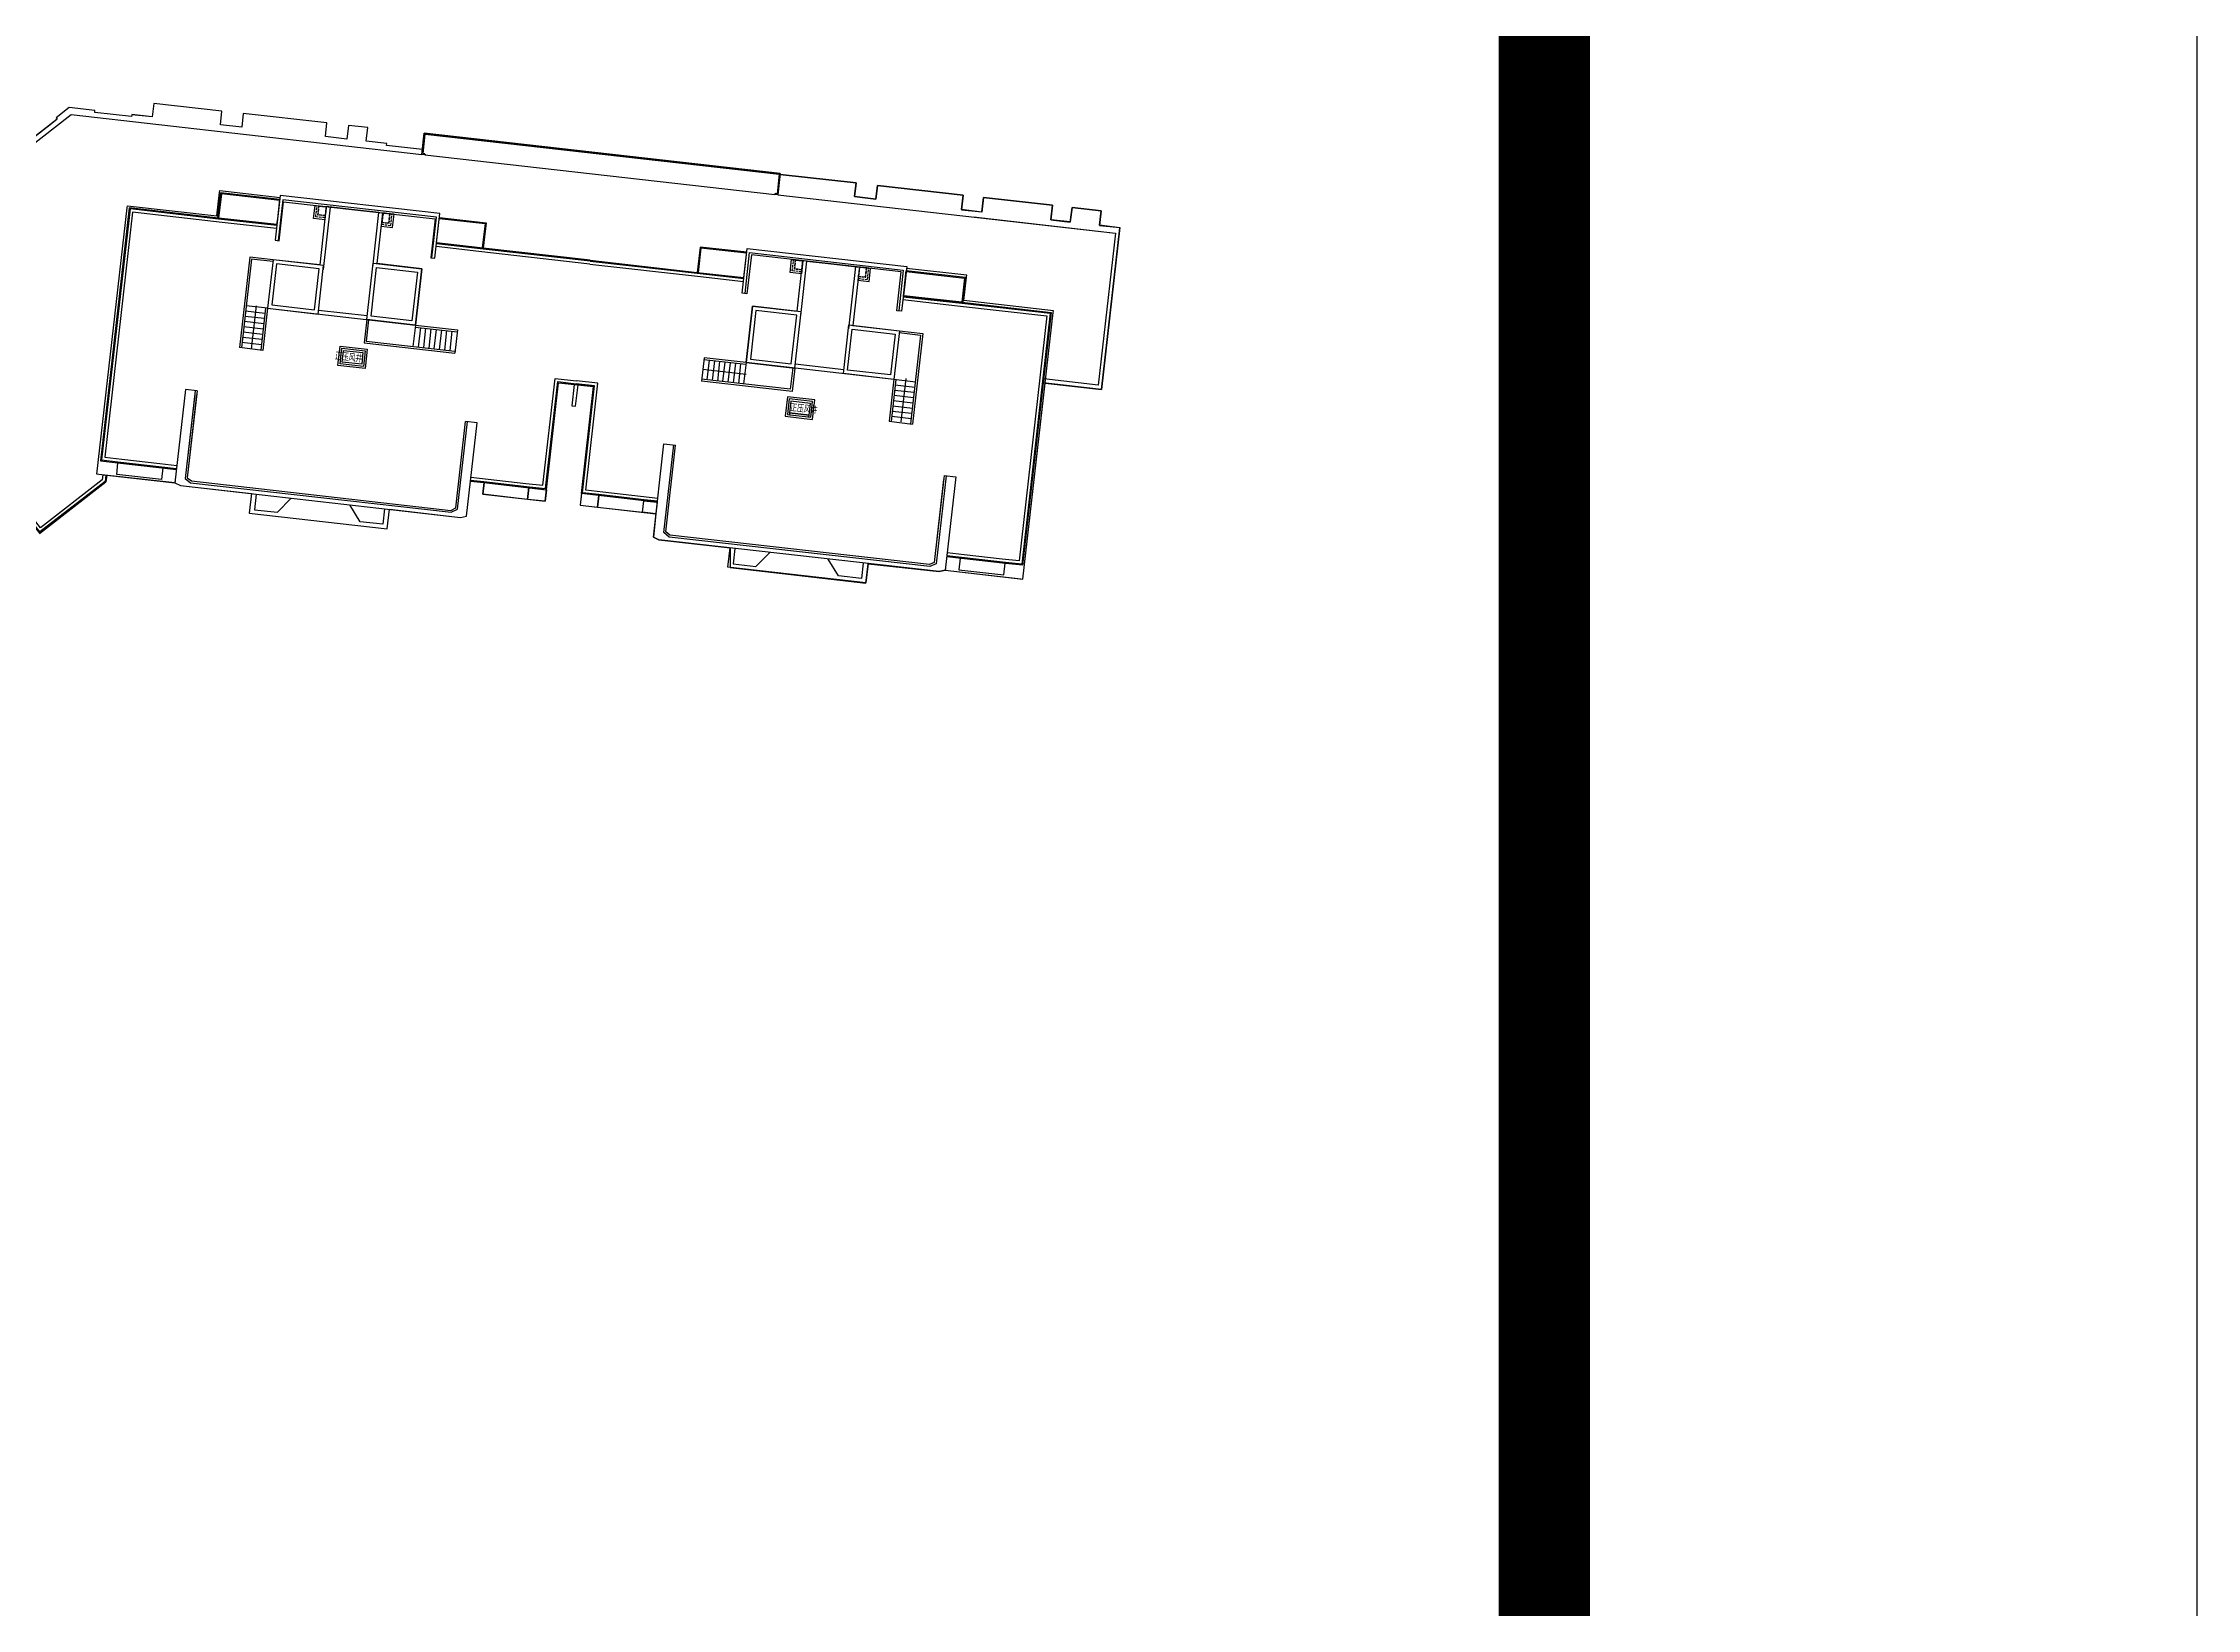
# Model space of a CAD drawing. Extents: x -59851 to 653804, y -249523 to 437614.
# Drawn here: x 27143 to 30444, y 215119 to 217519 of the extents above; entities that cross this region are included whole.
import ezdxf
from ezdxf.enums import TextEntityAlignment as Align

# ---------------------------------------------------------------- set-up
doc = ezdxf.new("R2010")
doc.units = 0
doc.header["$LTSCALE"] = 1000
doc.header["$MEASUREMENT"] = 0
doc.linetypes.add('2015G34小桃园地块总图20160503$0$DASH', pattern=[0.35, 0.25, -0.1])
for name, color, linetype in [('2015G34小桃园地块总图20160503$0$A-烟气道', 105, 'Continuous'), ('LABEL_FIXBOX_PM', 7, 'Continuous'), ('LABEL_TXT_PM', 1, 'Continuous')]:
    doc.layers.add(name, color=color, linetype=linetype)
doc.styles.add('2015G34小桃园地块总图20160503$0$Standard', font='gbenor.shx', dxfattribs={"bigfont": 'gbcbig.shx'})
doc.styles.add('LABEL_TXT_PM', font='pm_njadri_romans1.shx', dxfattribs={"width": 0.7, "bigfont": 'pm_njadri_hztxt.shx'})

# ---------------------------------------------------------------- blocks, each defined once
blk = doc.blocks.new('PMSheet_A1_20150113_5-3892016032414355901')
at = {"layer": 'LABEL_FIXBOX_PM'}
blk.add_lwpolyline([(0, 594), (841, 594), (841, 0), (0, 0)], close=True, dxfattribs=at)
at = {"layer": 'LABEL_FIXBOX_PM', "const_width": 1.4}
blk.add_lwpolyline([(831, 584), (25, 584), (25, 10), (831, 10)], close=True, dxfattribs=at)
at = {"layer": 'LABEL_TXT_PM', "style": 'LABEL_TXT_PM'}
for tag, height, width, p in [('修改图应说明理由', 4.5, 0.7, (788.353, 468.8)), ('出图章签名', 4.5, 0.7, (759.458, 338.088)), ('建设单位_U01', 4.5, 0.7, (800.9, 212.141)), ('建设单位', 4.5, 0.7, (800.9, 210.197)), ('建设单位_D01', 4.5, 0.7, (800.9, 207.403)), ('项目名称_U01', 4.5, 0.7, (800.9, 200.423)), ('项目名称', 4.5, 0.7, (800.9, 198.194)), ('项目名称_D01', 4.5, 0.7, (800.9, 195.297)), ('设计编号', 4.5, 0.6, (780.758, 187.897)), ('分项号', 4.5, 0.6, (820.258, 187.997)), ('项目经理签名', 4.5, 0.7, (810.177, 172.265)), ('项目经理', 4.5, 0.7, (780.258, 171.997)), ('审定签名', 4.5, 0.7, (810.177, 164.165)), ('审定', 4.5, 0.7, (780.258, 163.897)), ('审核签名', 4.5, 0.7, (810.177, 156.265)), ('审核', 4.5, 0.7, (780.258, 155.997)), ('项目负责签名', 4.5, 0.7, (810.177, 148.265)), ('项目负责', 4.5, 0.7, (780.258, 147.997)), ('专业负责签名', 4.5, 0.7, (810.177, 140.265)), ('专业负责', 4.5, 0.7, (780.258, 139.997)), ('校对签名', 4.5, 0.7, (810.177, 132.165)), ('校对', 4.5, 0.7, (780.258, 131.897)), ('设计签名', 4.5, 0.7, (810.177, 124.265)), ('设计', 4.5, 0.7, (780.258, 123.997)), ('绘制签名', 4.5, 0.7, (810.177, 116.165)), ('绘制', 4.5, 0.7, (780.258, 115.897)), ('方案_01签名', 4.5, 0.7, (810.177, 96.165)), ('方案_01', 4.5, 0.7, (780.258, 95.897)), ('方案_02签名', 4.5, 0.7, (810.177, 88.165)), ('方案_02', 4.5, 0.7, (780.258, 87.897)), ('方案_03签名', 4.5, 0.7, (810.205, 80.165)), ('方案_03', 4.5, 0.7, (780.286, 79.897)), ('方案_04签名', 4.5, 0.7, (810.177, 72.165)), ('方案_04', 4.5, 0.7, (780.258, 71.897)), ('图名_U02', 4.5, 0.7, (790.5, 60.2)), ('图名_U01', 4.5, 0.7, (790.5, 54.2)), ('图名', 4.5, 0.7, (790.5, 47.955)), ('图名_D01', 4.5, 0.7, (790.5, 42.4)), ('图名_D02', 4.5, 0.7, (790.5, 37)), ('图档号', 3.5, 0.7, (781.1, 20.953)), ('日期', 3.5, 0.7, (801.067, 20.953)), ('版本号', 3.5, 0.7, (820.267, 20.953)), ('图号', 3.5, 0.7, (760.967, 20.953))]:
    blk.add_attdef(tag, text='', height=height, dxfattribs=dict(at, width=width)).set_placement(p, align=Align.CENTER)
blk = doc.blocks.new('2015G34小桃园地块总图20160503$0$YQD')
at = {"layer": '2015G34小桃园地块总图20160503$0$A-烟气道'}
for points in [[(-148621, -260610), (-148621, -261290), (-149201, -261290), (-149201, -260610)], [(-145721, -260610), (-145721, -261290), (-145141, -261290), (-145141, -260610)], [(-124121, -260610), (-124121, -261290), (-124701, -261290), (-124701, -260610)], [(-121221, -260610), (-121221, -261290), (-120641, -261290), (-120641, -260610)]]:
    blk.add_lwpolyline(points, close=True, dxfattribs=at)
at = {"layer": '2015G34小桃园地块总图20160503$0$A-烟气道', "linetype": '2015G34小桃园地块总图20160503$0$DASH', "ltscale": 0.5}
for points in [[(-148621, -260610), (-148621, -261190), (-149101, -261190), (-149101, -260610)], [(-148621, -260610), (-148621, -261090), (-149001, -261090), (-149001, -260610)], [(-148636, -260625), (-148636, -261075), (-148986, -261075), (-148986, -260625)], [(-145721, -260610), (-145721, -261090), (-145341, -261090), (-145341, -260610)], [(-145721, -260610), (-145721, -261190), (-145241, -261190), (-145241, -260610)], [(-145706, -260625), (-145706, -261075), (-145356, -261075), (-145356, -260625)], [(-124121, -260610), (-124121, -261190), (-124601, -261190), (-124601, -260610)], [(-124121, -260610), (-124121, -261090), (-124501, -261090), (-124501, -260610)], [(-124136, -260625), (-124136, -261075), (-124486, -261075), (-124486, -260625)], [(-121221, -260610), (-121221, -261090), (-120841, -261090), (-120841, -260610)], [(-121221, -260610), (-121221, -261190), (-120741, -261190), (-120741, -260610)], [(-121206, -260625), (-121206, -261075), (-120856, -261075), (-120856, -260625)]]:
    blk.add_lwpolyline(points, close=True, dxfattribs=at)

msp = doc.modelspace()

# ---------------------------------------------------------------- linework, layer by layer
at = {"color": 0}
msp.add_line((29443.9, 220290, 0), (29443.9, 213877.3, 0), dxfattribs=at)
at = {"extrusion": (0.000166392, 0.001468, 0.999999)}
for p, q in [((28569.1, 217252.8, -0.9), (28786.7, 217228.2, -0.9)), ((27460.1, 217191.4, -0.7), (27444.3, 217052.5, -0.5)), ((27462.7, 217188.1, -0.7), (27447.3, 217052.1, -0.5)), ((27495.9, 217187.3, -0.7), (27460.1, 217191.4, -0.7)), ((27495.5, 217184.4, -0.7), (27462.7, 217188.1, -0.7)), ((27483.5, 217105.1, -0.5), (27453.7, 217108.5, -0.5)), ((27487.4, 217112.8, -0.6), (27454.6, 217116.5, -0.6)), ((27484.4, 217113.1, -0.6), (27477.1, 217048.8, -0.5)), ((27487.4, 217112.8, -0.6), (27480.1, 217048.4, -0.5)), ((27479.9, 217072.9, -0.5), (27450.1, 217076.3, -0.5)), ((27480.8, 217081, -0.5), (27451, 217084.3, -0.5)), ((27481.7, 217089, -0.5), (27451.9, 217092.4, -0.5)), ((27482.6, 217097, -0.5), (27452.8, 217100.4, -0.5)), ((27639.4, 217095.6, -0.6), (27635.4, 217059.8, -0.5)), ((27642.4, 217095.2, -0.6), (27638.7, 217062.4, -0.5)), ((27714, 217087.1, -0.6), (27710.2, 217054.3, -0.5)), ((27713.6, 217084.1, -0.5), (27778, 217076.8, -0.5)), ((27714, 217087.1, -0.6), (27778.3, 217079.8, -0.6)), ((27721.7, 217083.2, -0.5), (27718.3, 217053.4, -0.5)), ((27729.7, 217082.3, -0.5), (27726.3, 217052.5, -0.5)), ((27737.8, 217081.4, -0.5), (27734.4, 217051.6, -0.5)), ((27745.8, 217080.5, -0.5), (27742.4, 217050.7, -0.5)), ((27753.9, 217079.6, -0.5), (27750.5, 217049.8, -0.5)), ((27761.9, 217078.7, -0.5), (27758.5, 217048.9, -0.5)), ((27770, 217077.8, -0.5), (27766.6, 217047.9, -0.5)), ((27778.3, 217079.8, -0.6), (27774.3, 217044.1, -0.5)), ((28455.4, 217075.5, -0.7), (28488.2, 217071.8, -0.7)), ((28455.7, 217078.5, -0.7), (28491.5, 217074.4, -0.7)), ((28488.2, 217071.8, -0.7), (28472.8, 216935.9, -0.5)), ((28491.5, 217074.4, -0.7), (28475.7, 216935.5, -0.5)), ((27480.1, 217048.4, -0.5), (27444.3, 217052.5, -0.5)), ((27478, 217056.8, -0.5), (27448.2, 217060.2, -0.5)), ((27479, 217064.9, -0.5), (27449.1, 217068.2, -0.5)), ((27635.4, 217059.8, -0.5), (27774.3, 217044.1, -0.5)), ((27638.7, 217062.4, -0.5), (27774.6, 217047, -0.5)), ((28156.3, 217037, -0.6), (28152.3, 217001.2, -0.5)), ((28220.7, 217029.7, -0.6), (28156.3, 217037, -0.6)), ((28288.5, 216988.8, -0.5), (28152.6, 217004.2, -0.5)), ((28220.4, 217026.7, -0.5), (28156, 217034, -0.5)), ((28164, 217033.1, -0.5), (28160.7, 217003.3, -0.5)), ((28172.1, 217032.2, -0.5), (28168.7, 217002.4, -0.5)), ((28180.1, 217031.2, -0.5), (28176.8, 217001.4, -0.5)), ((28188.2, 217030.3, -0.5), (28184.8, 217000.5, -0.5)), ((28196.2, 217029.4, -0.5), (28192.9, 216999.6, -0.5)), ((28204.3, 217028.5, -0.5), (28200.9, 216998.7, -0.5)), ((28212.3, 217027.6, -0.5), (28208.9, 216997.8, -0.5)), ((28220.7, 217029.7, -0.6), (28217, 216996.9, -0.5)), ((28292.3, 217021.6, -0.6), (28288.5, 216988.8, -0.5)), ((28295.2, 217021.2, -0.6), (28291.2, 216985.4, -0.5)), ((28447.3, 217004, -0.6), (28440, 216939.6, -0.5)), ((28450.2, 217003.6, -0.6), (28442.9, 216939.3, -0.5)), ((28447.3, 217004, -0.6), (28480.1, 217000.3, -0.6)), ((28291.2, 216985.4, -0.5), (28152.3, 217001.2, -0.5)), ((28446.6, 216971.4, -0.5), (28476.4, 216968.1, -0.5)), ((28447.5, 216979.5, -0.5), (28477.3, 216976.1, -0.5)), ((28448.4, 216987.5, -0.5), (28478.2, 216984.2, -0.5)), ((28449.3, 216995.6, -0.5), (28479.1, 216992.2, -0.5)), ((28440, 216939.6, -0.5), (28475.7, 216935.5, -0.5)), ((28443.9, 216947.3, -0.5), (28473.7, 216943.9, -0.5)), ((28444.8, 216955.3, -0.5), (28474.6, 216952, -0.5)), ((28445.7, 216963.4, -0.5), (28475.5, 216960, -0.5))]:
    msp.add_line(p, q, dxfattribs=at)
at = {"elevation": -0.6}
msp.add_lwpolyline([(27137.8, 216767.5), (27239.9, 216846.7), (27241, 216856.9), (27345.3, 216845.1), (27354, 216841.1), (27462.8, 216828.8), (27459.4, 216799), (27671, 216775), (27674.4, 216804.8), (27783.2, 216792.4), (27792.5, 216794.4), (27798.6, 216848.1), (27819.4, 216845.7), (27817.4, 216827.8), (27912.8, 216817), (27933.4, 216998.8), (27987.1, 216992.8), (27966.5, 216810.9), (28082.7, 216797.7), (28078.7, 216762), (28087.3, 216758), (28196.1, 216745.6), (28196.1, 216715.8), (28404.3, 216691.8), (28407.7, 216721.2), (28516.5, 216709.3), (28525.8, 216711.3), (28645, 216697.7), (28679.1, 216998.2), (28765.6, 216988.4), (28793.7, 217236.4), (28762.4, 217240), (28764.9, 217262.3), (28720.2, 217267.4), (28717.6, 217245.1), (28687.8, 217248.4), (28690.3, 217270.8), (28584.5, 217282.8), (28582, 217260.4), (28550.7, 217264), (28553.2, 217286.3), (28422.1, 217301.2), (28419.7, 217280.3), (28386.9, 217284.1), (28389.3, 217304.9), (28273.1, 217318.1), (28273.2, 217319.6), (27727.7, 217381.4), (27724.8, 217356.1), (27669.7, 217362.4), (27670, 217365.3), (27638.7, 217368.9), (27641.1, 217389.8), (27611.3, 217393.1), (27608.9, 217372.3), (27576.1, 217376), (27578.5, 217396.9), (27450.3, 217411.4), (27447.9, 217390.5), (27415.2, 217394.2), (27417.5, 217415.1), (27313.2, 217426.9), (27310.8, 217406.1), (27279.5, 217409.6), (27279.2, 217406.6), (27222.6, 217413.1), (27222.9, 217416), (27183.5, 217420.6), (27163.4, 217404.9), (27163.4, 217404.9), (27165.2, 217402.5), (27114.2, 217363.1)], dxfattribs=at)
at = {"extrusion": (0.000166392, 0.001468, 0.999999), "elevation": 322.6}
for points in [[(27118.9, 217356.8), (27186.5, 217409.4), (27724, 217348.4)], [(27724.8, 217355.9), (27669.7, 217362.1), (27670, 217365.1), (27638.7, 217368.7), (27641.1, 217389.5), (27611.3, 217392.9), (27608.9, 217372), (27576.1, 217375.7), (27578.5, 217396.6), (27450.3, 217411.2), (27447.9, 217390.3), (27415.2, 217394), (27417.5, 217414.9), (27313.2, 217426.7), (27310.8, 217405.8), (27279.5, 217409.4), (27279.2, 217406.4), (27222.6, 217412.8), (27222.9, 217415.8), (27183.5, 217420.4), (27163.4, 217404.7), (27165.2, 217402.3), (27157, 217395.9)], [(27239.5, 216856.9), (27239.5, 216856.9), (27238.4, 216847.2), (27138.6, 216769.8), (26827.4, 217170.2), (27098.3, 217380.8), (27117.7, 217355.9)], [(27157, 217395.9), (27114.3, 217362.7), (27115.1, 217361.7), (27115.1, 217361.7)], [(27730, 217347.7), (27730, 217347.7), (27724, 217348.4), (27727.7, 217381.2), (28273.2, 217319.4), (28269.5, 217286.6), (28263.5, 217287.2), (28263.5, 217287.2)], [(27728.5, 217347.9), (27728.6, 217349.4), (27725.7, 217349.7), (27729, 217379.5), (28271.6, 217318), (28268.2, 217288.2), (28265.2, 217288.6), (28265, 217287.1)], [(27235.1, 216857.4), (27234.2, 216849.6), (27139.3, 216776.2), (26850.2, 217148), (27118.9, 217356.9)], [(27728.5, 217347.9), (28265, 217287.1)], [(28272.9, 217316.4), (28273.1, 217317.9), (28389.3, 217304.7), (28386.9, 217283.8), (28419.7, 217280.1), (28422.1, 217301), (28553.2, 217286.1), (28550.7, 217263.7), (28582, 217260.2), (28584.5, 217282.5), (28690.3, 217270.6), (28687.8, 217248.2), (28717.6, 217244.8), (28720.2, 217267.2), (28764.9, 217262.1), (28762.4, 217239.7), (28793.7, 217236.2), (28765.6, 216988.2), (28676.1, 216998.3)], [(27345.7, 216847.9), (27345.3, 216844.9), (27229.1, 216858.1), (27226.1, 216858.4), (27272.4, 217266.8), (27272.8, 217269.8), (27409.9, 217254.2), (27409.9, 217254.2), (27413.9, 217290), (27414.3, 217293), (27506.7, 217282.5)], [(27981.9, 217186.3), (27817.9, 217204.9), (27817.9, 217204.9), (27746.4, 217213), (27751.4, 217257.7), (27507, 217285.5), (27501.9, 217240.7), (27412.5, 217250.9), (27412.5, 217250.9), (27275.4, 217266.4), (27231.5, 216878.9), (27257.7, 216875.9), (27257.7, 216875.9), (27347.7, 216865.7)], [(27567.4, 217179), (27567.4, 217179), (27495.9, 217187.1), (27487.4, 217112.6), (27714, 217086.9), (27723.8, 217173.3), (27655.2, 217181.1), (27664, 217258.6), (27577.5, 217268.4), (27567.4, 217179)], [(27739.2, 217189.7), (27746.3, 217252.3), (27510.8, 217279), (27503.7, 217216.4)], [(27648.6, 217175.8), (27658, 217259.3), (27583.5, 217267.7), (27572.7, 217172.3)], [(28269.5, 217286.6), (28786.7, 217227.9), (28760.2, 216994.8), (28676.8, 217004.3)], [(27501.9, 217240.8), (27412.5, 217250.9), (27412.5, 217250.9), (27275.4, 217266.4), (27231.5, 216878.9), (27257.7, 216875.9), (27257.7, 216875.9), (27347.7, 216865.7)], [(27501.8, 217239.3), (27412.4, 217249.4), (27276.7, 217264.8), (27233.1, 216880.2), (27257.9, 216877.4), (27347.9, 216867.2)], [(27501.8, 217239.3), (27412.4, 217249.4), (27276.7, 217264.8), (27233.1, 216880.2), (27257.9, 216877.4), (27347.9, 216867.2)], [(27501.3, 217234.8), (27417.8, 217244.2), (27417.8, 217244.2), (27280.7, 217259.8), (27238.1, 216884.2), (27264.3, 216881.2), (27264.3, 216881.2), (27322.2, 216874.7), (27322.2, 216874.7), (27348.4, 216871.7)], [(27501.3, 217234.8), (27417.8, 217244.2), (27417.8, 217244.2), (27280.7, 217259.8), (27238.1, 216884.2), (27264.3, 216881.2), (27264.3, 216881.2), (27322.2, 216874.7), (27322.2, 216874.7), (27348.4, 216871.7)], [(27750.6, 217250.3), (27820.7, 217242.4), (27816.4, 217205.1)], [(27750.8, 217251.8), (27822.3, 217243.7), (27817.9, 217204.9)], [(27981.2, 217180.4), (27811.3, 217199.6), (27811.3, 217199.6), (27745.7, 217207.1)], [(27981.7, 217184.8), (27981.7, 217184.8), (27817.8, 217203.4), (27746.2, 217211.5)], [(27981.9, 217186.3), (28145.8, 217167.7), (28145.8, 217167.7), (28217.4, 217159.6), (28222.4, 217204.3), (28466.9, 217176.6), (28461.8, 217131.9), (28551.2, 217121.8), (28551.2, 217121.8), (28688.3, 217106.2), (28644.4, 216718.7), (28618.2, 216721.7), (28618.2, 216721.7), (28528.2, 216731.9)], [(28221.8, 217198.4), (28150.2, 217206.5), (28145.8, 217167.7)], [(28221.6, 217196.9), (28151.5, 217204.8), (28147.3, 217167.6)], [(27235.1, 216857.4), (27241, 216856.7), (27239.9, 216846.4), (27138.3, 216767.7), (26825.2, 217170.4)], [(27981.2, 217180.4), (28151.1, 217161.1), (28151.1, 217161.1), (28216.7, 217153.7)], [(27981.7, 217184.8), (28145.7, 217166.3), (28217.2, 217158.1)], [(27981.9, 217186.3), (28145.8, 217167.7), (28145.8, 217167.7), (28217.4, 217159.6)], [(28219.1, 217135.3), (28226.2, 217197.9), (28461.7, 217171.2), (28454.6, 217108.6)], [(28384.2, 217086.4), (28384.2, 217086.4), (28455.7, 217078.3), (28447.3, 217003.7), (28220.7, 217029.4), (28230.5, 217115.9), (28299.1, 217108.1), (28307.9, 217185.6), (28394.3, 217175.8), (28384.2, 217086.4)], [(28304.4, 217101.5), (28304.4, 217101.5), (28313.8, 217184.9), (28388.3, 217176.5), (28377.5, 217081.1)], [(28526.1, 216714), (28525.8, 216711), (28642, 216697.8), (28645, 216697.5), (28691.3, 217105.9), (28691.7, 217108.9), (28554.5, 217124.4), (28554.5, 217124.4), (28558.6, 217160.2), (28558.9, 217163.2), (28466.5, 217173.6)], [(27469.8, 217116.6), (27463.2, 217059.2), (27462.2, 217050.2)], [(27565.6, 217109.7), (27640.1, 217101.3)], [(28461.1, 217126), (28544.6, 217116.5), (28544.6, 217116.5), (28681.7, 217100.9), (28639.1, 216725.4), (28612.9, 216728.3), (28612.9, 216728.3), (28555.1, 216734.9), (28555.1, 216734.9), (28528.8, 216737.9)], [(28461.6, 217130.4), (28551.1, 217120.3), (28686.7, 217104.9), (28643.1, 216720.4), (28618.3, 216723.2), (28528.3, 216733.4)], [(28461.8, 217131.9), (28551.2, 217121.8), (28551.2, 217121.8), (28688.3, 217106.2), (28644.4, 216718.7), (28618.2, 216721.7), (28618.2, 216721.7), (28528.2, 216731.9)], [(27799.2, 216853.8), (27825.5, 216850.8), (27825.5, 216850.8), (27883.3, 216844.3), (27883.3, 216844.3), (27909.5, 216841.3), (27928.1, 217005.2), (27960.9, 217001.5)], [(28220.7, 217011.3), (28163.2, 217017.8), (28154.3, 217018.8)], [(28370.4, 217018.5), (28295.9, 217026.9)], [(28465.5, 217005.1), (28459, 216947.7), (28458, 216938.7)], [(27379.5, 216985.9), (27361.6, 216988), (27345.3, 216844.9), (27354, 216840.9), (27783.2, 216792.2), (27792.5, 216794.2), (27808.7, 216937.3), (27790.8, 216939.3)], [(27376.5, 216986.3), (27361.2, 216851.6)], [(27375.8, 216980.3), (27361.2, 216851.6), (27369.5, 216845.1), (27769, 216799.9), (27778.6, 216804.8), (27793.8, 216938.9), (27793.8, 216938.9)], [(27379.5, 216985.9), (27364.4, 216852.9), (27370.7, 216848), (27768.4, 216802.9), (27775.8, 216806.7), (27790.8, 216939.3)], [(27378.8, 216980), (27364.4, 216852.9), (27370.7, 216848), (27768.4, 216802.9), (27775.8, 216806.7), (27790.8, 216939.3)], [(27798.6, 216847.8), (27818.8, 216845.5), (27818.8, 216845.5), (27888.6, 216837.6), (27888.6, 216837.6), (27914.8, 216834.6), (27933.4, 216998.6), (27960.2, 216995.6)], [(27798.7, 216849.3), (27819, 216847), (27888.8, 216839.1), (27913.5, 216836.3), (27932.1, 217000.3), (27960.4, 216997)], [(27957.3, 216995.9), (27953.5, 216963.1), (27959.5, 216962.4), (27963.2, 216995.2)], [(28084.7, 216815.4), (28064.5, 216817.7), (28064.5, 216817.7), (27994.7, 216825.6), (27994.7, 216825.6), (27968.5, 216828.6), (27987.1, 216992.5), (27960.2, 216995.6)], [(28084.9, 216816.9), (28064.6, 216819.2), (27994.9, 216827.1), (27970.1, 216829.9), (27988.7, 216993.8), (27960.4, 216997)], [(28085.4, 216821.3), (28059.2, 216824.3), (28059.2, 216824.3), (28001.3, 216830.9), (28001.3, 216830.9), (27975.1, 216833.8), (27993.7, 216997.8), (27960.9, 217001.5)], [(28524.1, 216856.1), (28542, 216854.1), (28525.8, 216711), (28516.5, 216709.1), (28087.3, 216757.7), (28078.7, 216761.7), (28094.9, 216904.8), (28112.8, 216902.8)], [(27326.8, 216868.1), (27324.8, 216850.2), (27256.3, 216858), (27258.3, 216875.9)], [(28527.1, 216855.8), (28511.8, 216721.1), (28502.3, 216716.7), (28102.8, 216762), (28094.6, 216769), (28109.8, 216903.1), (28109.8, 216903.1)], [(28523.4, 216850.2), (28509, 216723.2), (28501.8, 216719.8), (28104.1, 216764.9), (28097.7, 216770.2), (28112.8, 216902.8)], [(28524.1, 216856.1), (28509, 216723.2), (28501.8, 216719.8), (28104.1, 216764.9), (28097.7, 216770.2), (28112.8, 216902.8)], [(27888, 216837.7), (27886, 216819.8), (27817.4, 216827.6), (27819.4, 216845.5)], [(27462.8, 216828.5), (27459.4, 216798.7), (27671, 216774.7), (27674.4, 216804.5)], [(27470.2, 216827.7), (27467.5, 216803.8), (27502.5, 216799.9), (27523.8, 216821.6)], [(27666.9, 216805.4), (27664.2, 216781.5), (27629.2, 216785.5), (27613.3, 216811.5)], [(27995.3, 216825.5), (27993.3, 216807.6), (28061.8, 216799.9), (28063.9, 216817.7)], [(28407.7, 216721.4), (28404.3, 216691.6), (28192.7, 216715.6), (28196.1, 216745.4)], [(28203.5, 216744.5), (28200.8, 216720.7), (28235.8, 216716.7), (28257.2, 216738.5)], [(28400.2, 216722.2), (28397.5, 216698.4), (28362.5, 216702.4), (28346.6, 216728.3)], [(28549, 216729.5), (28547, 216711.6), (28615.6, 216703.9), (28617.6, 216721.8)]]:
    msp.add_lwpolyline(points, dxfattribs=at)
for points in [[(27506.3, 217279.5), (27415.4, 217289.8), (27411, 217251.1), (27496, 217241.4), (27501.9, 217240.7), (27503, 217249.7)], [(27506.2, 217278), (27416.7, 217288.1), (27412.5, 217250.9), (27501.9, 217240.8), (27501.9, 217240.8), (27503, 217249.7)], [(27743.7, 217189.2), (27751.4, 217257.7), (27507, 217285.5), (27499.2, 217216.9), (27505.2, 217216.2), (27512, 217275.8), (27744.5, 217249.5), (27737.7, 217189.9)], [(28214.7, 217135.8), (28222.4, 217204.3), (28466.9, 217176.6), (28459.1, 217108.1), (28451.6, 217108.9), (28458.4, 217168.5), (28228.9, 217194.6), (28222.1, 217134.9)], [(27487.4, 217112.6), (27564.9, 217103.8), (27573.4, 217178.3), (27495.9, 217187.1)], [(27494.1, 217117.9), (27559.6, 217110.4), (27566.7, 217173), (27501.1, 217180.5)], [(27649.2, 217181.8), (27723.8, 217173.3), (27714, 217086.9), (27639.4, 217095.3)], [(27654.5, 217175.1), (27717.1, 217168), (27708.7, 217093.5), (27646.1, 217100.6)], [(28466.2, 217170.7), (28557.1, 217160.4), (28552.7, 217121.6), (28467.8, 217131.2), (28461.8, 217131.9), (28462.8, 217140.9)], [(28466, 217169.2), (28555.4, 217159), (28551.2, 217121.8), (28461.8, 217131.9), (28461.8, 217131.9), (28461.8, 217131.9)], [(28305, 217107.4), (28230.5, 217115.9), (28220.7, 217029.4), (28295.2, 217021)], [(28298.4, 217102.1), (28235.8, 217109.2), (28227.4, 217034.7), (28290, 217027.6)], [(28447.3, 217003.7), (28369.8, 217012.5), (28378.2, 217087), (28455.7, 217078.3)], [(28442, 217010.4), (28376.4, 217017.8), (28383.5, 217080.4), (28449.1, 217073)], [(27598.6, 217054.7), (27640.3, 217049.9), (27637, 217020.1), (27595.2, 217024.9)], [(27598.6, 217054.7), (27640.3, 217049.9), (27637, 217020.1), (27595.2, 217024.9)], [(27601.2, 217051.4), (27637, 217047.3), (27634.3, 217023.5), (27598.5, 217027.5)], [(27601.2, 217051.4), (27637, 217047.3), (27634.3, 217023.5), (27598.5, 217027.5)], [(27603.9, 217048), (27633.7, 217044.7), (27631.7, 217026.8), (27601.9, 217030.2)], [(27603.9, 217048), (27633.7, 217044.7), (27631.7, 217026.8), (27601.9, 217030.2)], [(28325.9, 216972.2), (28284.2, 216976.9), (28280.8, 216947.1), (28322.6, 216942.4)], [(28325.9, 216972.2), (28284.2, 216976.9), (28280.8, 216947.1), (28322.6, 216942.4)], [(28322.6, 216969.6), (28286.8, 216973.6), (28284.1, 216949.8), (28319.9, 216945.7)], [(28322.6, 216969.6), (28286.8, 216973.6), (28284.1, 216949.8), (28319.9, 216945.7)], [(28319.3, 216966.9), (28289.5, 216970.3), (28287.5, 216952.4), (28317.3, 216949)], [(28319.3, 216966.9), (28289.5, 216970.3), (28287.5, 216952.4), (28317.3, 216949)], [(28316.9, 216946.1), (28317.3, 216949), (28287.5, 216952.4), (28287.1, 216949.4)], [(28316.9, 216946.1), (28317.3, 216949), (28287.5, 216952.4), (28287.1, 216949.4)], [(27888, 216837.7), (27914.8, 216834.6), (27912.8, 216816.8), (27886, 216819.8)], [(27966.5, 216810.7), (27993.3, 216807.6), (27995.3, 216825.5), (27968.5, 216828.6)], [(28063.9, 216817.7), (28084.7, 216815.4), (28082.7, 216797.5), (28061.8, 216799.9)]]:
    msp.add_lwpolyline(points, close=True, dxfattribs=at)

# ---------------------------------------------------------------- block references
at = {"xscale": 100, "yscale": 100, "zscale": 100}
msp.add_blockref('PMSheet_A1_20150113_5-3892016032414355901', (-53656.1, 176177.3), dxfattribs=at)
at = {"extrusion": (0.000166392, 0.001468, 0.999999), "xscale": 0.02999999999920055, "yscale": 0.02999999999787041, "zscale": 0.03000000000111373, "rotation": 353.5312564837541}
msp.add_blockref('2015G34小桃园地块总图20160503$0$YQD', (32888.6, 224534.6, 322.6), dxfattribs=at)
msp.add_blockref('2015G34小桃园地块总图20160503$0$YQD', (32888.6, 224534.6, 322.6), dxfattribs=at)
msp.add_blockref('2015G34小桃园地块总图20160503$0$YQD', (32888.6, 224534.6, 322.6), dxfattribs=at)
msp.add_blockref('2015G34小桃园地块总图20160503$0$YQD', (32888.6, 224534.6, 322.6), dxfattribs=at)

# ---------------------------------------------------------------- texts
at = {"extrusion": (0.000166392, 0.001468, 0.999999), "char_height": 10.5, "width": 47321.257, "text_direction": (0.993633, -0.112661, 0), "style": '2015G34小桃园地块总图20160503$0$Standard'}
for insert, attachment_point in [((27633.1, 217040.1, -0.5), 3), ((27633.1, 217040.1, -0.5), 3), ((28288.9, 216965.7, -0.5), 1), ((28288.9, 216965.7, -0.5), 1)]:
    msp.add_mtext('正压风井', dxfattribs=dict(at, insert=insert, attachment_point=attachment_point))

doc.saveas('drawing.dxf')
